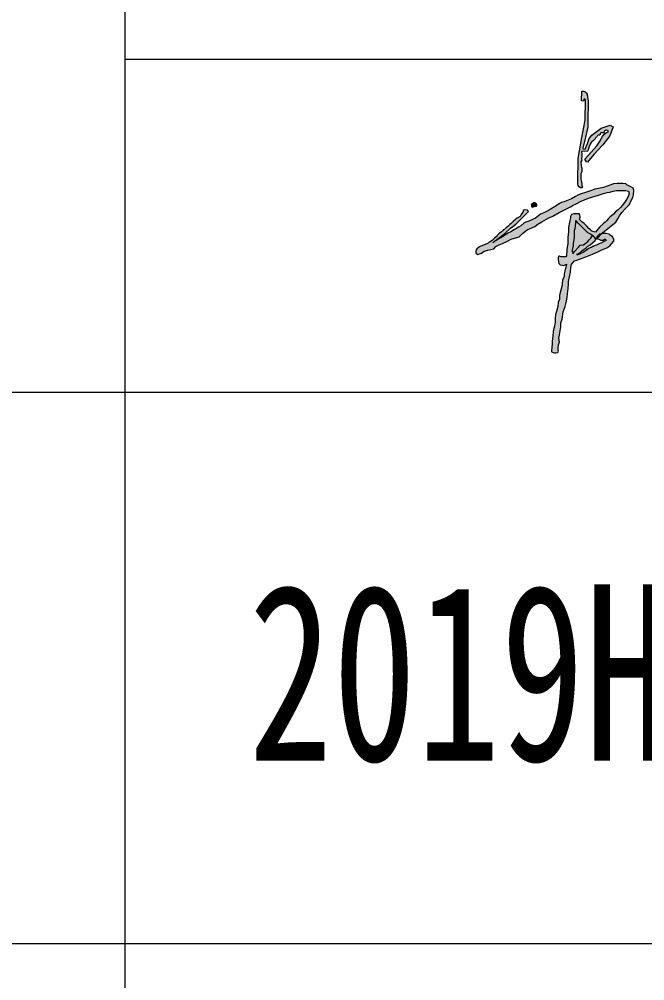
# Model space of a CAD drawing. Header units: inches. Extents: x -3272461 to -2504170, y 403793 to 1071042.
# Drawn here: x -2654939 to -2653236, y 718529 to 721145 of the extents above; entities that cross this region are included whole.
import ezdxf

# ---------------------------------------------------------------- set-up
doc = ezdxf.new("R2010")
doc.units = ezdxf.units.IN
doc.header["$LTSCALE"] = 1000
doc.header["$MEASUREMENT"] = 0
doc.linetypes.add('LENGSHUI', pattern=[22, 20, -1, 0, -1])
for name, color, linetype, lineweight in [('00签名', 7, 'LENGSHUI', 18), ('PUB_TITLE', 153, 'Continuous', 18), ('图签文字', 4, 'Continuous', 18)]:
    doc.layers.add(name, color=color, linetype=linetype, lineweight=lineweight)
doc.styles.add('建筑图签-黑', font='', dxfattribs={"width": 0.7})
doc.styles.get('建筑图签-黑').set_extended_font_data('黑体')

msp = doc.modelspace()

# ---------------------------------------------------------------- hatches: boundary and pattern name
at = {"layer": '00签名', "linetype": 'Continuous'}
h = msp.add_hatch(color=256, dxfattribs=at)
edge = h.paths.add_edge_path(flags=0)
edge.add_arc((-2653405.954648925, 720697.3163403801), 12.60396578792568, 162.8312041837503, 244.1005538307918, ccw=False)
edge.add_line((-2653417.996972768, 720701.036876639), (-2653417.996972768, 720726.4921574832))
edge.add_line((-2653417.996972768, 720726.4921574832), (-2653417.603291277, 720743.3314596198))
edge.add_line((-2653417.603291277, 720743.3314596198), (-2653417.603291277, 720766.0463125773))
edge.add_line((-2653417.603291277, 720766.0463125773), (-2653407.808401503, 720823.6136561108))
edge.add_line((-2653407.808401503, 720823.6136561108), (-2653398.609927399, 720870.1081207574))
edge.add_line((-2653398.609927399, 720870.1081207574), (-2653397.718839952, 720925.4714953054))
edge.add_line((-2653397.718839952, 720925.4714953054), (-2653400.880078748, 720928.631095452))
edge.add_line((-2653400.880078748, 720928.631095452), (-2653403.251597184, 720922.3129150432))
edge.add_line((-2653403.251597184, 720922.3129150432), (-2653408.781997044, 720923.1023051378))
edge.add_line((-2653408.781997044, 720923.1023051378), (-2653407.992276689, 720949.1664566367))
edge.add_arc((-2653404.626489337, 720937.974333647), 11.6872640732557, 4.534228500307108, 106.73751599455571, ccw=False)
edge.add_line((-2653392.975803076, 720938.8982661025), (-2653390.606642012, 720923.8927151167))
edge.add_line((-2653390.606642012, 720923.8927151167), (-2653391.396362367, 720863.8674515204))
edge.add_line((-2653391.396362367, 720863.8674515204), (-2653391.396362367, 720851.2300708189))
edge.add_line((-2653391.396362367, 720851.2300708189), (-2653397.718839952, 720824.3775491097))
edge.add_line((-2653397.718839952, 720824.3775491097), (-2653404.831037894, 720794.3644073696))
edge.add_line((-2653404.831037894, 720794.3644073696), (-2653404.977195095, 720792.4755824914))
edge.add_line((-2653404.977195095, 720792.4755824914), (-2653398.249249147, 720791.9075071912))
edge.add_line((-2653398.249249147, 720791.9075071912), (-2653392.379387406, 720806.9946488847))
edge.add_line((-2653392.379387406, 720806.9946488847), (-2653387.292173896, 720820.4469167774))
edge.add_line((-2653387.292173896, 720820.4469167774), (-2653379.927736914, 720829.7431580087))
edge.add_line((-2653379.927736914, 720829.7431580087), (-2653355.121088276, 720848.3356404717))
edge.add_line((-2653355.121088276, 720848.3356404717), (-2653330.703406378, 720856.8577898655))
edge.add_line((-2653330.703406378, 720856.8577898655), (-2653322.174426546, 720852.5967151688))
edge.add_line((-2653322.174426546, 720852.5967151688), (-2653331.090015748, 720828.1939544503))
edge.add_line((-2653331.090015748, 720828.1939544503), (-2653350.469988992, 720803.0160820119))
edge.add_line((-2653350.469988992, 720803.0160820119), (-2653375.276637631, 720776.6765618755))
edge.add_line((-2653375.276637631, 720776.6765618755), (-2653391.943273178, 720756.1473199942))
edge.add_arc((-2653390.247968689, 720764.3319956979), 8.358407365453164, 172.3577245240149, 258.297720225347, ccw=False)
edge.add_line((-2653398.532134052, 720765.4435612267), (-2653366.361048431, 720800.305230756))
edge.add_line((-2653366.361048431, 720800.305230756), (-2653359.385578191, 720811.5382314061))
edge.add_line((-2653359.385578191, 720811.5382314061), (-2653354.734478908, 720819.6728249404))
edge.add_line((-2653354.734478908, 720819.6728249404), (-2653351.63217447, 720826.257195032))
edge.add_line((-2653351.63217447, 720826.257195032), (-2653346.594465818, 720832.4550291479))
edge.add_line((-2653346.594465818, 720832.4550291479), (-2653340.392214314, 720837.102639822))
edge.add_line((-2653340.392214314, 720837.102639822), (-2653335.243709076, 720839.1199700634))
edge.add_line((-2653335.243709076, 720839.1199700634), (-2653335.882557482, 720840.83847434))
edge.add_line((-2653335.882557482, 720840.83847434), (-2653337.212116527, 720842.1684028713))
edge.add_line((-2653337.212116527, 720842.1684028713), (-2653339.873591991, 720842.9282163347))
edge.add_line((-2653339.873591991, 720842.9282163347), (-2653342.726014767, 720842.547799661))
edge.add_line((-2653342.726014767, 720842.547799661), (-2653346.14656472, 720840.458057666))
edge.add_line((-2653346.14656472, 720840.458057666), (-2653346.907996585, 720838.3683156713))
edge.add_line((-2653346.907996585, 720838.3683156713), (-2653348.808040187, 720835.8991768865))
edge.add_line((-2653348.808040187, 720835.8991768865), (-2653351.660462958, 720835.7094784917))
edge.add_line((-2653351.660462958, 720835.7094784917), (-2653356.221982023, 720835.7094784917))
edge.add_line((-2653356.221982023, 720835.7094784917), (-2653357.55154107, 720835.1393634237))
edge.add_line((-2653357.55154107, 720835.1393634237), (-2653357.55154107, 720833.2393198234))
edge.add_line((-2653357.55154107, 720833.2393198234), (-2653357.362951133, 720831.5299945024))
edge.add_line((-2653357.362951133, 720831.5299945024), (-2653358.312972935, 720829.819649297))
edge.add_line((-2653358.312972935, 720829.819649297), (-2653360.783501088, 720829.819649297))
edge.add_line((-2653360.783501088, 720829.819649297), (-2653363.065439307, 720830.0103675758))
edge.add_line((-2653363.065439307, 720830.0103675758), (-2653364.776892971, 720828.4907406492))
edge.add_line((-2653364.776892971, 720828.4907406492), (-2653366.867883882, 720825.0710701228))
edge.add_line((-2653366.867883882, 720825.0710701228), (-2653367.817905682, 720824.311256659))
edge.add_line((-2653367.817905682, 720824.311256659), (-2653369.338412037, 720822.9813281281))
edge.add_line((-2653369.338412037, 720822.9813281281), (-2653371.238455638, 720819.9420742744))
edge.add_line((-2653371.238455638, 720819.9420742744), (-2653373.329446547, 720818.2317290695))
edge.add_line((-2653373.329446547, 720818.2317290695), (-2653375.231847521, 720816.1419870749))
edge.add_line((-2653375.231847521, 720816.1419870749), (-2653376.752353877, 720814.4326617534))
edge.add_line((-2653376.752353877, 720814.4326617534), (-2653380.552441077, 720811.5831062954))
edge.add_line((-2653380.552441077, 720811.5831062954), (-2653382.075304806, 720809.6830626947))
edge.add_line((-2653382.075304806, 720809.6830626947), (-2653384.54583296, 720805.1241819162))
edge.add_line((-2653384.54583296, 720805.1241819162), (-2653385.49585476, 720803.6045549896))
edge.add_line((-2653385.49585476, 720803.6045549896), (-2653387.777792979, 720798.854955931))
edge.add_line((-2653387.777792979, 720798.854955931), (-2653389.486889269, 720793.1558450151))
edge.add_line((-2653389.486889269, 720793.1558450151), (-2653390.439268444, 720790.3062895571))
edge.add_line((-2653390.439268444, 720790.3062895571), (-2653390.818805689, 720787.2670357043))
edge.add_line((-2653390.818805689, 720787.2670357043), (-2653391.57788018, 720785.9371071726))
edge.add_line((-2653391.57788018, 720785.9371071726), (-2653408.117217519, 720785.5577103824))
edge.add_line((-2653408.117217519, 720785.5577103824), (-2653407.157766225, 720778.1768110094))
edge.add_line((-2653407.157766225, 720778.1768110094), (-2653407.69524754, 720771.989175732))
edge.add_line((-2653407.69524754, 720771.989175732), (-2653408.235086231, 720764.9937924508))
edge.add_line((-2653408.235086231, 720764.9937924508), (-2653407.963988199, 720761.2273614181))
edge.add_line((-2653407.963988199, 720761.2273614181), (-2653409.849887553, 720757.19168105))
edge.add_line((-2653409.849887553, 720757.19168105), (-2653410.656109529, 720754.5012274713))
edge.add_line((-2653410.656109529, 720754.5012274713), (-2653409.310048864, 720749.1203203143))
edge.add_line((-2653409.310048864, 720749.1203203143), (-2653409.041308206, 720745.8923879506))
edge.add_line((-2653409.041308206, 720745.8923879506), (-2653408.50382689, 720742.6634357029))
edge.add_line((-2653408.50382689, 720742.6634357029), (-2653407.963988199, 720739.9729821242))
edge.add_line((-2653407.963988199, 720739.9729821242), (-2653407.157766225, 720735.1305736366))
edge.add_line((-2653407.157766225, 720735.1305736366), (-2653407.963988199, 720730.557414483))
edge.add_line((-2653407.963988199, 720730.557414483), (-2653408.772567548, 720727.8669609043))
edge.add_line((-2653408.772567548, 720727.8669609043), (-2653410.656109529, 720724.3687593217))
edge.add_line((-2653410.656109529, 720724.3687593217), (-2653410.656109529, 720719.7956001682))
edge.add_line((-2653410.656109529, 720719.7956001682), (-2653410.656109529, 720715.7599198006))
edge.add_line((-2653410.656109529, 720715.7599198006), (-2653409.849887553, 720710.917511313))
edge.add_line((-2653409.849887553, 720710.917511313), (-2653409.310048864, 720704.9981054862))
edge.add_line((-2653409.310048864, 720704.9981054862), (-2653407.69524754, 720699.0797195442))
edge.add_line((-2653407.69524754, 720699.0797195442), (-2653407.426506883, 720693.1603137178))
edge.add_line((-2653407.426506883, 720693.1603137178), (-2653406.080446219, 720688.3179052302))
edge.add_line((-2653406.080446219, 720688.3179052302), (-2653407.69524754, 720686.1659503204))
edge.add_line((-2653407.69524754, 720686.1659503204), (-2653411.459974127, 720685.9782916938))
for points in [[(-2653552.904783115, 720622.1937362512), (-2653555.302232671, 720625.1911748669), (-2653563.100426504, 720626.3895383829), (-2653566.697779521, 720625.1911748669), (-2653567.897682989, 720620.3956810359), (-2653572.697296846, 720613.8031518727), (-2653575.695876818, 720608.4079663416), (-2653583.491713278, 720603.6134923946), (-2653588.288969762, 720600.0173819631), (-2653594.88726013, 720594.6232163159), (-2653599.684516612, 720589.2280307852), (-2653603.284227006, 720586.2316120535), (-2653609.281386955, 720581.4371381064), (-2653613.479870395, 720577.8400077915), (-2653621.876837271, 720570.6477869281), (-2653619.703338264, 720573.2087152589), (-2653625.764147317, 720566.4785017774), (-2653632.499165388, 720561.7666384212), (-2653637.888122793, 720557.0547750655), (-2653640.582601497, 720553.0160350462), (-2653645.297349885, 720549.6504183633), (-2653650.686307291, 720543.5933282177), (-2653654.052637639, 720540.9008348717), (-2653659.441595046, 720537.5352181892), (-2653666.176613117, 720533.4964781699), (-2653677.626379574, 720529.4577381506), (-2653684.361397646, 720526.7652448046), (-2653688.404294387, 720524.0727514576), (-2653693.119042775, 720520.0350313222), (-2653695.139312459, 720517.3425379756), (-2653696.485373124, 720513.3037979573), (-2653696.485373124, 720508.5919346011), (-2653690.424564071, 720505.2263179177), (-2653680.320858279, 720508.5919346011), (-2653673.585840207, 720513.9769212932), (-2653663.482134415, 720516.6694146397), (-2653646.64341055, 720520.708154659), (-2653641.256810516, 720526.7652448046), (-2653632.499165388, 720531.4771081598), (-2653623.069668613, 720534.8427248427), (-2653610.273841491, 720540.9008348717), (-2653599.495926677, 720546.9579250172), (-2653577.944811801, 720553.0160350462), (-2653569.187166671, 720561.7666384212), (-2653556.391339548, 720571.8624685861), (-2653535.512076315, 720581.2861952975), (-2653527.428640206, 720587.3443053269), (-2653516.653082768, 720594.0745188084), (-2653497.119880199, 720604.8444921935), (-2653486.34432276, 720609.5563555497), (-2653468.831389876, 720618.9790623772), (-2653449.29818731, 720629.0759124255), (-2653438.522629869, 720634.4598792347), (-2653431.11340278, 720639.1717425908), (-2653423.029966668, 720643.2104826102), (-2653407.539660844, 720651.2879626479), (-2653386.660397611, 720659.3644228035), (-2653362.412446657, 720666.0956561684), (-2653351.636889218, 720670.1343961882), (-2653338.83870472, 720673.5000128706), (-2653331.429477629, 720674.8462595444), (-2653321.999980856, 720677.5387528909), (-2653313.244693102, 720678.8849995637), (-2653302.469135663, 720678.8849995637), (-2653287.650681481, 720678.8849995637), (-2653280.241454392, 720677.5387528909), (-2653278.895393726, 720670.8075195246), (-2653281.589872431, 720662.7300394864), (-2653285.630411798, 720654.6535793312), (-2653291.019369205, 720646.5760992926), (-2653297.754387274, 720637.8254959171), (-2653302.469135663, 720632.4415291084), (-2653308.529944714, 720626.3834190795), (-2653315.939171805, 720620.9984323874), (-2653321.32812921, 720614.9403223579), (-2653331.429477629, 720606.1907388668), (-2653334.798165353, 720602.8251221839), (-2653340.18712276, 720596.7670121549), (-2653344.227662127, 720592.7282721356), (-2653349.616619533, 720588.0174286629), (-2653358.371907288, 720580.6130719611), (-2653364.43271634, 720573.8818385957), (-2653370.495882765, 720565.8053784405), (-2653380.587801689, 720568.4060822406), (-2653383.909341926, 720572.0572664), (-2653388.22805145, 720575.7084505584), (-2653393.873962643, 720581.682930113), (-2653401.181822645, 720588.9852984308), (-2653407.49251336, 720593.9643713536), (-2653413.470814316, 720599.9388509074), (-2653412.141255268, 720606.9087370925), (-2653413.470814316, 720615.207531925), (-2653420.778674314, 720615.5389941742), (-2653429.081346226, 720615.5389941742), (-2653435.392036941, 720614.2111054098), (-2653438.381187417, 720608.2366258565), (-2653438.713577179, 720604.9169039468), (-2653440.37316861, 720597.2830733794), (-2653442.035117417, 720587.988871916), (-2653443.029929327, 720583.3422811253), (-2653443.69470885, 720578.0317459537), (-2653443.69470885, 720572.0572664), (-2653443.69470885, 720565.7503047131), (-2653445.024267896, 720559.4433430263), (-2653445.689047418, 720551.4770303264), (-2653445.356657656, 720545.8350329052), (-2653445.356657656, 720539.8605533519), (-2653445.689047418, 720533.8850539138), (-2653447.348638851, 720525.255816716), (-2653448.345808133, 720518.2849106474), (-2653449.060092514, 720501.2334726721), (-2653450.851696901, 720498.2533720813), (-2653455.026606599, 720498.2533720813), (-2653463.376425994, 720498.2533720813), (-2653468.147751361, 720500.041228459), (-2653470.535771417, 720500.041228459), (-2653472.32501843, 720495.8688836561), (-2653472.32501843, 720491.0999068047), (-2653471.13218709, 720485.7353177893), (-2653470.535771417, 720480.3707287738), (-2653466.358504348, 720476.7939961355), (-2653460.394347636, 720475.6017519229), (-2653456.815853613, 720475.0051198739), (-2653449.658865561, 720478.5818525122), (-2653453.666401689, 720459.5569392999), (-2653456.01670376, 720452.0363158395), (-2653456.01670376, 720444.5146724957), (-2653459.781430345, 720435.5825297965), (-2653460.722022651, 720424.3005747225), (-2653461.662614955, 720417.7192642817), (-2653464.955866701, 720407.8478085625), (-2653466.837051309, 720401.7366645734), (-2653468.249118451, 720393.2757082095), (-2653468.539075476, 720383.7836492804), (-2653471.504652212, 720374.2987295378), (-2653473.284469728, 720363.6276848859), (-2653476.250046462, 720349.3992853884), (-2653479.215623198, 720341.6930430687), (-2653479.809681495, 720331.0219984164), (-2653479.809681495, 720320.9435062769), (-2653481.589499012, 720310.2724616246), (-2653483.963374825, 720303.1587718183), (-2653485.149134044, 720295.4515096142), (-2653486.334893264, 720283.0017875398), (-2653488.11471078, 720268.7744079262), (-2653488.708769077, 720261.6596982356), (-2653489.30047, 720252.1747784934), (-2653489.894528296, 720243.282411264), (-2653489.894528296, 720239.7250564185), (-2653485.740834968, 720238.5399513927), (-2653481.589499012, 720237.353826483), (-2653478.623922276, 720237.353826483), (-2653473.284469728, 720237.9463789954), (-2653470.910593916, 720242.0962863539), (-2653472.09871051, 720245.0610886866), (-2653472.09871051, 720250.9886535832), (-2653470.910593916, 720259.2884683001), (-2653468.539075476, 720267.5882830161), (-2653470.318892992, 720277.0742226432), (-2653467.945017179, 720286.5591423854), (-2653464.979440444, 720308.4937842025), (-2653464.979440444, 720319.1648288544), (-2653461.419805412, 720329.2433209938), (-2653458.454228677, 720348.8067328751), (-2653452.520717831, 720363.0341124891), (-2653451.334958611, 720370.7413746926), (-2653448.9610828, 720379.0411894096), (-2653447.775323579, 720389.1196815481), (-2653446.589564359, 720398.0120487784), (-2653444.809746845, 720412.8330007887), (-2653443.623987626, 720424.0965979535), (-2653443.623987626, 720431.8028402727), (-2653438.284535076, 720456.7022844229), (-2653437.690476781, 720469.1520064978), (-2653435.318958339, 720478.0443737267), (-2653432.945082529, 720481.6007086884), (-2653427.605629979, 720487.5292934699), (-2653421.080418212, 720489.9005234053), (-2653406.844235456, 720494.6440031605), (-2653396.759388655, 720498.7928906351), (-2653378.961213495, 720505.9076003253), (-2653364.130972443, 720511.8351652224), (-2653352.860366425, 720517.7637500034), (-2653339.80994289, 720523.099782272), (-2653330.910855307, 720528.4347946558), (-2653326.759519352, 720533.7708269234), (-2653320.234307586, 720541.4770692436), (-2653320.234307586, 720546.2195291144), (-2653324.38564354, 720552.7406664079), (-2653330.316797011, 720557.4841461636), (-2653333.284731122, 720559.855376099), (-2653341.589760403, 720562.2266060344), (-2653346.335154654, 720562.2266060344), (-2653351.080548907, 720562.2266060344), (-2653359.385578191, 720559.855376099), (-2653364.725030741, 720554.5193438309), (-2653366.504848257, 720552.1481138954), (-2653367.690607475, 720550.3694364724), (-2653363.539271521, 720547.4056540241), (-2653359.385578191, 720545.6269766015), (-2653355.825943159, 720543.848299179), (-2653349.300731393, 720543.848299179), (-2653345.741096359, 720546.2195291144), (-2653343.961278843, 720546.2195291144), (-2653342.181461327, 720545.0344240887), (-2653341.589760403, 720543.2557466661), (-2653347.520913875, 720540.2919642178), (-2653350.486490611, 720538.5132867948), (-2653354.046125643, 720536.7346093722), (-2653360.571337412, 720533.7708269234), (-2653367.690607475, 720530.2134720783), (-2653371.250242507, 720529.0273471682), (-2653377.18139598, 720526.6561172327), (-2653382.520848528, 720524.2848872968), (-2653387.266242778, 720522.5062098743), (-2653394.979571139, 720516.5786449776), (-2653400.31902369, 720513.0212901321), (-2653403.876301346, 720510.6500601966), (-2653408.624052973, 720508.2788302607), (-2653413.369447224, 720505.9076003253), (-2653416.929082258, 720504.7214754156), (-2653421.080418212, 720502.9427979931), (-2653419.229879471, 720505.5302433034), (-2653414.915884696, 720508.6102925099), (-2653410.601889922, 720512.3053316742), (-2653408.136076514, 720514.1523413144), (-2653396.01917316, 720522.6918287345), (-2653390.764586082, 720527.4169505804), (-2653384.460967488, 720531.6168322463), (-2653378.68304334, 720536.3419540923), (-2653371.325678483, 720542.6417765922), (-2653369.225258076, 720547.3668984382), (-2653375.52887667, 720554.7172012965), (-2653380.257769303, 720557.8676224889), (-2653386.038050825, 720561.5422639761), (-2653392.341669416, 720565.2179253467), (-2653398.119593565, 720570.992507667), (-2653402.848486199, 720575.7176295135), (-2653408.103073276, 720580.9679915386), (-2653413.880997424, 720586.2183535637), (-2653417.558501167, 720589.8929950509), (-2653422.813088243, 720596.1938374348), (-2653424.91350865, 720596.1938374348), (-2653424.91350865, 720589.8929950509), (-2653425.964897541, 720583.0679323717), (-2653427.013929056, 720575.1934092182), (-2653428.065317948, 720569.9430471926), (-2653428.591012394, 720561.0180436808), (-2653428.591012394, 720552.0920202842), (-2653429.116706839, 720544.7417174259), (-2653430.691432799, 720535.8167139126), (-2653431.217127244, 720528.9916512335), (-2653432.794210578, 720521.6413483757), (-2653433.845599471, 720517.4414667089), (-2653434.36893654, 720515.3415258757), (-2653431.742821689, 720511.1416442094), (-2653431.217127244, 720508.5164631966), (-2653431.742821689, 720506.416522363), (-2653427.013929056, 720513.7658053378), (-2653417.032806721, 720525.3170097468), (-2653411.780577017, 720530.5663518875), (-2653402.848486199, 720531.6168322463), (-2653391.290280527, 720540.5418357595), (-2653387.612776786, 720545.266957605), (-2653383.409578598, 720549.4668392714), (-2653380.257769303, 720554.1919611178), (-2653378.68304334, 720556.2929218349), (-2653367.64817474, 720546.842678143), (-2653350.31204492, 720564.6926851675), (-2653314.696835605, 720592.6640194531), (-2653309.487038637, 720602.3294586365), (-2653305.024529289, 720609.7654317373), (-2653298.327229206, 720619.4308709202), (-2653288.654922888, 720629.8408253083), (-2653278.237686326, 720640.9942750183), (-2653273.030246734, 720651.404229407), (-2653268.565380009, 720660.3261732676), (-2653267.077876894, 720667.0186510466), (-2653265.590373778, 720679.6580715168), (-2653267.82280714, 720685.6070539744), (-2653274.51774985, 720689.3245305836), (-2653284.934986411, 720694.5289978355), (-2653287.909992644, 720696.7605036844), (-2653295.352222972, 720698.2474943276), (-2653310.976899127, 720698.2474943276), (-2653321.391778314, 720696.7605036844), (-2653328.834008643, 720694.5289978355), (-2653348.921194146, 720687.0940446181), (-2653357.850927592, 720685.6070539744), (-2653371.985743257, 720682.6330726871), (-2653380.915476702, 720678.914576195), (-2653395.05264974, 720674.4536042649), (-2653412.164829011, 720669.2491370125), (-2653418.859771721, 720666.2751557252), (-2653424.812141559, 720662.5566592326), (-2653435.229378121, 720656.6086966589), (-2653449.366551161, 720650.6607340847), (-2653455.318920998, 720648.4292282357), (-2653462.758793955, 720646.1987422702), (-2653468.711163792, 720643.9682563057), (-2653477.638539863, 720637.2767984096), (-2653486.56827331, 720632.0713112729), (-2653494.008146263, 720627.6103393428), (-2653502.192949463, 720623.1493674128), (-2653511.120325536, 720617.9438802765), (-2653520.05005898, 720614.2264036678), (-2653533.442301775, 720603.8164492797), (-2653540.137244483, 720600.8424679923), (-2653547.579474811, 720597.8684867055), (-2653564.691654082, 720591.1770288099), (-2653573.619030154, 720582.9975603863), (-2653580.316330239, 720579.2800837781), (-2653587.01127295, 720574.8180919637), (-2653590.7335668, 720572.5876059986), (-2653601.148445986, 720566.639643424), (-2653609.333249188, 720562.9221668157), (-2653618.260625257, 720556.9731843581), (-2653626.445428457, 720551.0252217834), (-2653632.397798297, 720548.051240497), (-2653642.070104614, 720542.1022580394), (-2653649.509977568, 720537.6412861089), (-2653617.518052387, 720562.1786714939), (-2653601.893376233, 720576.3061024912), (-2653595.196076149, 720581.5105697426), (-2653587.01127295, 720587.4585323173)], [(-2653543.939689059, 720636.1957215357), (-2653543.939689059, 720639.2594526007), (-2653544.175426478, 720642.3231836662), (-2653541.34422007, 720644.443522176), (-2653537.808158781, 720646.093694235), (-2653535.215047167, 720646.093694235), (-2653532.148103341, 720643.2655563371), (-2653531.205153664, 720641.1441979434), (-2653531.205153664, 720638.316060046), (-2653532.619578182, 720635.2533488648), (-2653536.393734263, 720634.3099563092), (-2653538.986845879, 720634.3099563092), (-2653542.289527122, 720632.660804135)]]:
    msp.add_hatch(color=256, dxfattribs=at).paths.add_polyline_path(points, flags=0)

# ---------------------------------------------------------------- linework, layer by layer
msp.add_lwpolyline([(-2653411.459974127, 720685.9782916938, -0.3702552711051125), (-2653417.996972768, 720701.0368766391), (-2653417.996972768, 720726.4921574832), (-2653417.603291277, 720743.3314596198), (-2653417.603291277, 720766.0463125773), (-2653407.808401503, 720823.6136561108), (-2653398.609927399, 720870.1081207574), (-2653397.718839952, 720925.4714953054), (-2653400.880078748, 720928.631095452), (-2653403.251597184, 720922.3129150432), (-2653408.781997044, 720923.1023051378), (-2653407.992276689, 720949.1664566367, -0.4780648024149287), (-2653392.975803076, 720938.8982661024), (-2653390.606642012, 720923.8927151167), (-2653391.396362367, 720863.8674515204), (-2653391.396362367, 720851.2300708189), (-2653397.718839952, 720824.3775491097), (-2653404.831037894, 720794.3644073696), (-2653404.977195095, 720792.4755824914), (-2653398.249249147, 720791.9075071912), (-2653392.379387406, 720806.9946488847), (-2653387.292173896, 720820.4469167774), (-2653379.927736914, 720829.7431580087), (-2653355.121088276, 720848.3356404717), (-2653330.703406378, 720856.8577898655), (-2653322.174426546, 720852.5967151688), (-2653331.090015748, 720828.1939544503), (-2653350.469988992, 720803.0160820119), (-2653375.276637631, 720776.6765618755), (-2653391.943273178, 720756.1473199942, -0.3936080634798721), (-2653398.53213405, 720765.4435612254), (-2653366.361048431, 720800.305230756), (-2653359.385578191, 720811.5382314061), (-2653354.734478908, 720819.6728249404), (-2653351.63217447, 720826.257195032), (-2653346.594465818, 720832.4550291479), (-2653340.392214314, 720837.102639822), (-2653335.243709076, 720839.1199700634), (-2653335.882557482, 720840.83847434), (-2653337.212116527, 720842.1684028713), (-2653339.873591991, 720842.9282163347), (-2653342.726014767, 720842.547799661), (-2653346.14656472, 720840.458057666), (-2653346.907996585, 720838.3683156713), (-2653348.808040187, 720835.8991768865), (-2653351.660462958, 720835.7094784917), (-2653356.221982023, 720835.7094784917), (-2653357.55154107, 720835.1393634237), (-2653357.55154107, 720833.2393198234), (-2653357.362951133, 720831.5299945024), (-2653358.312972935, 720829.819649297), (-2653360.783501088, 720829.819649297), (-2653363.065439307, 720830.0103675758), (-2653364.776892971, 720828.4907406492), (-2653366.867883882, 720825.0710701228), (-2653367.817905682, 720824.311256659), (-2653369.338412037, 720822.9813281281), (-2653371.238455638, 720819.9420742744), (-2653373.329446547, 720818.2317290695), (-2653375.231847521, 720816.1419870749), (-2653376.752353877, 720814.4326617534), (-2653380.552441077, 720811.5831062954), (-2653382.075304806, 720809.6830626947), (-2653384.54583296, 720805.1241819162), (-2653385.49585476, 720803.6045549896), (-2653387.777792979, 720798.854955931), (-2653389.486889269, 720793.1558450151), (-2653390.439268444, 720790.3062895571), (-2653390.818805689, 720787.2670357043), (-2653391.57788018, 720785.9371071726), (-2653408.117217519, 720785.5577103824), (-2653407.157766225, 720778.1768110094), (-2653407.69524754, 720771.989175732), (-2653408.235086231, 720764.9937924508), (-2653407.963988199, 720761.2273614181), (-2653409.849887553, 720757.19168105), (-2653410.656109529, 720754.5012274713), (-2653409.310048864, 720749.1203203143), (-2653409.041308206, 720745.8923879506), (-2653408.50382689, 720742.6634357029), (-2653407.963988199, 720739.9729821242), (-2653407.157766225, 720735.1305736366), (-2653407.963988199, 720730.557414483), (-2653408.772567548, 720727.8669609043), (-2653410.656109529, 720724.3687593217), (-2653410.656109529, 720719.7956001682), (-2653410.656109529, 720715.7599198006), (-2653409.849887553, 720710.917511313), (-2653409.310048864, 720704.9981054862), (-2653407.69524754, 720699.0797195442), (-2653407.426506883, 720693.1603137178), (-2653406.080446219, 720688.3179052302), (-2653407.69524754, 720686.1659503204)], format="xyb", close=True, dxfattribs=at)
for points in [[(-2653552.904783115, 720622.1937362512), (-2653555.302232671, 720625.1911748669), (-2653563.100426504, 720626.3895383829), (-2653566.697779521, 720625.1911748669), (-2653567.897682989, 720620.3956810359), (-2653572.697296846, 720613.8031518727), (-2653575.695876818, 720608.4079663416), (-2653583.491713278, 720603.6134923946), (-2653588.288969762, 720600.0173819631), (-2653594.88726013, 720594.6232163159), (-2653599.684516612, 720589.2280307852), (-2653603.284227006, 720586.2316120535), (-2653609.281386955, 720581.4371381064), (-2653613.479870395, 720577.8400077915), (-2653621.876837271, 720570.6477869281), (-2653619.703338264, 720573.2087152589), (-2653625.764147317, 720566.4785017774), (-2653632.499165388, 720561.7666384212), (-2653637.888122793, 720557.0547750655), (-2653640.582601497, 720553.0160350462), (-2653645.297349885, 720549.6504183633), (-2653650.686307291, 720543.5933282177), (-2653654.052637639, 720540.9008348717), (-2653659.441595046, 720537.5352181892), (-2653666.176613117, 720533.4964781699), (-2653677.626379574, 720529.4577381506), (-2653684.361397646, 720526.7652448046), (-2653688.404294387, 720524.0727514576), (-2653693.119042775, 720520.0350313222), (-2653695.139312459, 720517.3425379756), (-2653696.485373124, 720513.3037979573), (-2653696.485373124, 720508.5919346011), (-2653690.424564071, 720505.2263179177), (-2653680.320858279, 720508.5919346011), (-2653673.585840207, 720513.9769212932), (-2653663.482134415, 720516.6694146397), (-2653646.64341055, 720520.708154659), (-2653641.256810516, 720526.7652448046), (-2653632.499165388, 720531.4771081598), (-2653623.069668613, 720534.8427248427), (-2653610.273841491, 720540.9008348717), (-2653599.495926677, 720546.9579250172), (-2653577.944811801, 720553.0160350462), (-2653569.187166671, 720561.7666384212), (-2653556.391339548, 720571.8624685861), (-2653535.512076315, 720581.2861952975), (-2653527.428640206, 720587.3443053269), (-2653516.653082768, 720594.0745188084), (-2653497.119880199, 720604.8444921935), (-2653486.34432276, 720609.5563555497), (-2653468.831389876, 720618.9790623772), (-2653449.29818731, 720629.0759124255), (-2653438.522629869, 720634.4598792347), (-2653431.11340278, 720639.1717425908), (-2653423.029966668, 720643.2104826102), (-2653407.539660844, 720651.2879626479), (-2653386.660397611, 720659.3644228035), (-2653362.412446657, 720666.0956561684), (-2653351.636889218, 720670.1343961882), (-2653338.83870472, 720673.5000128706), (-2653331.429477629, 720674.8462595444), (-2653321.999980856, 720677.5387528909), (-2653313.244693102, 720678.8849995637), (-2653302.469135663, 720678.8849995637), (-2653287.650681481, 720678.8849995637), (-2653280.241454392, 720677.5387528909), (-2653278.895393726, 720670.8075195246), (-2653281.589872431, 720662.7300394864), (-2653285.630411798, 720654.6535793312), (-2653291.019369205, 720646.5760992926), (-2653297.754387274, 720637.8254959171), (-2653302.469135663, 720632.4415291084), (-2653308.529944714, 720626.3834190795), (-2653315.939171805, 720620.9984323874), (-2653321.32812921, 720614.9403223579), (-2653331.429477629, 720606.1907388668), (-2653334.798165353, 720602.8251221839), (-2653340.18712276, 720596.7670121549), (-2653344.227662127, 720592.7282721356), (-2653349.616619533, 720588.0174286629), (-2653358.371907288, 720580.6130719611), (-2653364.43271634, 720573.8818385957), (-2653370.495882765, 720565.8053784405), (-2653380.587801689, 720568.4060822406), (-2653383.909341926, 720572.0572664), (-2653388.22805145, 720575.7084505584), (-2653393.873962643, 720581.682930113), (-2653401.181822645, 720588.9852984308), (-2653407.49251336, 720593.9643713536), (-2653413.470814316, 720599.9388509074), (-2653412.141255268, 720606.9087370925), (-2653413.470814316, 720615.207531925), (-2653420.778674314, 720615.5389941742), (-2653429.081346226, 720615.5389941742), (-2653435.392036941, 720614.2111054098), (-2653438.381187417, 720608.2366258565), (-2653438.713577179, 720604.9169039468), (-2653440.37316861, 720597.2830733794), (-2653442.035117417, 720587.988871916), (-2653443.029929327, 720583.3422811253), (-2653443.69470885, 720578.0317459537), (-2653443.69470885, 720572.0572664), (-2653443.69470885, 720565.7503047131), (-2653445.024267896, 720559.4433430263), (-2653445.689047418, 720551.4770303264), (-2653445.356657656, 720545.8350329052), (-2653445.356657656, 720539.8605533519), (-2653445.689047418, 720533.8850539138), (-2653447.348638851, 720525.255816716), (-2653448.345808133, 720518.2849106474), (-2653449.060092514, 720501.2334726721), (-2653450.851696901, 720498.2533720813), (-2653455.026606599, 720498.2533720813), (-2653463.376425994, 720498.2533720813), (-2653468.147751361, 720500.041228459), (-2653470.535771417, 720500.041228459), (-2653472.32501843, 720495.8688836561), (-2653472.32501843, 720491.0999068047), (-2653471.13218709, 720485.7353177893), (-2653470.535771417, 720480.3707287738), (-2653466.358504348, 720476.7939961355), (-2653460.394347636, 720475.6017519229), (-2653456.815853613, 720475.0051198739), (-2653449.658865561, 720478.5818525122), (-2653453.666401689, 720459.5569392999), (-2653456.01670376, 720452.0363158395), (-2653456.01670376, 720444.5146724957), (-2653459.781430345, 720435.5825297965), (-2653460.722022651, 720424.3005747225), (-2653461.662614955, 720417.7192642817), (-2653464.955866701, 720407.8478085625), (-2653466.837051309, 720401.7366645734), (-2653468.249118451, 720393.2757082095), (-2653468.539075476, 720383.7836492804), (-2653471.504652212, 720374.2987295378), (-2653473.284469728, 720363.6276848859), (-2653476.250046462, 720349.3992853884), (-2653479.215623198, 720341.6930430687), (-2653479.809681495, 720331.0219984164), (-2653479.809681495, 720320.9435062769), (-2653481.589499012, 720310.2724616246), (-2653483.963374825, 720303.1587718183), (-2653485.149134044, 720295.4515096142), (-2653486.334893264, 720283.0017875398), (-2653488.11471078, 720268.7744079262), (-2653488.708769077, 720261.6596982356), (-2653489.30047, 720252.1747784934), (-2653489.894528296, 720243.282411264), (-2653489.894528296, 720239.7250564185), (-2653485.740834968, 720238.5399513927), (-2653481.589499012, 720237.353826483), (-2653478.623922276, 720237.353826483), (-2653473.284469728, 720237.9463789954), (-2653470.910593916, 720242.0962863539), (-2653472.09871051, 720245.0610886866), (-2653472.09871051, 720250.9886535832), (-2653470.910593916, 720259.2884683001), (-2653468.539075476, 720267.5882830161), (-2653470.318892992, 720277.0742226432), (-2653467.945017179, 720286.5591423854), (-2653464.979440444, 720308.4937842025), (-2653464.979440444, 720319.1648288544), (-2653461.419805412, 720329.2433209938), (-2653458.454228677, 720348.8067328751), (-2653452.520717831, 720363.0341124891), (-2653451.334958611, 720370.7413746926), (-2653448.9610828, 720379.0411894096), (-2653447.775323579, 720389.1196815481), (-2653446.589564359, 720398.0120487784), (-2653444.809746845, 720412.8330007887), (-2653443.623987626, 720424.0965979535), (-2653443.623987626, 720431.8028402727), (-2653438.284535076, 720456.7022844229), (-2653437.690476781, 720469.1520064978), (-2653435.318958339, 720478.0443737267), (-2653432.945082529, 720481.6007086884), (-2653427.605629979, 720487.5292934699), (-2653421.080418212, 720489.9005234053), (-2653406.844235456, 720494.6440031605), (-2653396.759388655, 720498.7928906351), (-2653378.961213495, 720505.9076003253), (-2653364.130972443, 720511.8351652224), (-2653352.860366425, 720517.7637500034), (-2653339.80994289, 720523.099782272), (-2653330.910855307, 720528.4347946558), (-2653326.759519352, 720533.7708269234), (-2653320.234307586, 720541.4770692436), (-2653320.234307586, 720546.2195291144), (-2653324.38564354, 720552.7406664079), (-2653330.316797011, 720557.4841461636), (-2653333.284731122, 720559.855376099), (-2653341.589760403, 720562.2266060344), (-2653346.335154654, 720562.2266060344), (-2653351.080548907, 720562.2266060344), (-2653359.385578191, 720559.855376099), (-2653364.725030741, 720554.5193438309), (-2653366.504848257, 720552.1481138954), (-2653367.690607475, 720550.3694364724), (-2653363.539271521, 720547.4056540241), (-2653359.385578191, 720545.6269766015), (-2653355.825943159, 720543.848299179), (-2653349.300731393, 720543.848299179), (-2653345.741096359, 720546.2195291144), (-2653343.961278843, 720546.2195291144), (-2653342.181461327, 720545.0344240887), (-2653341.589760403, 720543.2557466661), (-2653347.520913875, 720540.2919642178), (-2653350.486490611, 720538.5132867948), (-2653354.046125643, 720536.7346093722), (-2653360.571337412, 720533.7708269234), (-2653367.690607475, 720530.2134720783), (-2653371.250242507, 720529.0273471682), (-2653377.18139598, 720526.6561172327), (-2653382.520848528, 720524.2848872968), (-2653387.266242778, 720522.5062098743), (-2653394.979571139, 720516.5786449776), (-2653400.31902369, 720513.0212901321), (-2653403.876301346, 720510.6500601966), (-2653408.624052973, 720508.2788302607), (-2653413.369447224, 720505.9076003253), (-2653416.929082258, 720504.7214754156), (-2653421.080418212, 720502.9427979931), (-2653419.229879471, 720505.5302433034), (-2653414.915884696, 720508.6102925099), (-2653410.601889922, 720512.3053316742), (-2653408.136076514, 720514.1523413144), (-2653396.01917316, 720522.6918287345), (-2653390.764586082, 720527.4169505804), (-2653384.460967488, 720531.6168322463), (-2653378.68304334, 720536.3419540923), (-2653371.325678483, 720542.6417765922), (-2653369.225258076, 720547.3668984382), (-2653375.52887667, 720554.7172012965), (-2653380.257769303, 720557.8676224889), (-2653386.038050825, 720561.5422639761), (-2653392.341669416, 720565.2179253467), (-2653398.119593565, 720570.992507667), (-2653402.848486199, 720575.7176295135), (-2653408.103073276, 720580.9679915386), (-2653413.880997424, 720586.2183535637), (-2653417.558501167, 720589.8929950509), (-2653422.813088243, 720596.1938374348), (-2653424.91350865, 720596.1938374348), (-2653424.91350865, 720589.8929950509), (-2653425.964897541, 720583.0679323717), (-2653427.013929056, 720575.1934092182), (-2653428.065317948, 720569.9430471926), (-2653428.591012394, 720561.0180436808), (-2653428.591012394, 720552.0920202842), (-2653429.116706839, 720544.7417174259), (-2653430.691432799, 720535.8167139126), (-2653431.217127244, 720528.9916512335), (-2653432.794210578, 720521.6413483757), (-2653433.845599471, 720517.4414667089), (-2653434.36893654, 720515.3415258757), (-2653431.742821689, 720511.1416442094), (-2653431.217127244, 720508.5164631966), (-2653431.742821689, 720506.416522363), (-2653427.013929056, 720513.7658053378), (-2653417.032806721, 720525.3170097468), (-2653411.780577017, 720530.5663518875), (-2653402.848486199, 720531.6168322463), (-2653391.290280527, 720540.5418357595), (-2653387.612776786, 720545.266957605), (-2653383.409578598, 720549.4668392714), (-2653380.257769303, 720554.1919611178), (-2653378.68304334, 720556.2929218349), (-2653367.64817474, 720546.842678143), (-2653350.31204492, 720564.6926851675), (-2653314.696835605, 720592.6640194531), (-2653309.487038637, 720602.3294586365), (-2653305.024529289, 720609.7654317373), (-2653298.327229206, 720619.4308709202), (-2653288.654922888, 720629.8408253083), (-2653278.237686326, 720640.9942750183), (-2653273.030246734, 720651.404229407), (-2653268.565380009, 720660.3261732676), (-2653267.077876894, 720667.0186510466), (-2653265.590373778, 720679.6580715168), (-2653267.82280714, 720685.6070539744), (-2653274.51774985, 720689.3245305836), (-2653284.934986411, 720694.5289978355), (-2653287.909992644, 720696.7605036844), (-2653295.352222972, 720698.2474943276), (-2653310.976899127, 720698.2474943276), (-2653321.391778314, 720696.7605036844), (-2653328.834008643, 720694.5289978355), (-2653348.921194146, 720687.0940446181), (-2653357.850927592, 720685.6070539744), (-2653371.985743257, 720682.6330726871), (-2653380.915476702, 720678.914576195), (-2653395.05264974, 720674.4536042649), (-2653412.164829011, 720669.2491370125), (-2653418.859771721, 720666.2751557252), (-2653424.812141559, 720662.5566592326), (-2653435.229378121, 720656.6086966589), (-2653449.366551161, 720650.6607340847), (-2653455.318920998, 720648.4292282357), (-2653462.758793955, 720646.1987422702), (-2653468.711163792, 720643.9682563057), (-2653477.638539863, 720637.2767984096), (-2653486.56827331, 720632.0713112729), (-2653494.008146263, 720627.6103393428), (-2653502.192949463, 720623.1493674128), (-2653511.120325536, 720617.9438802765), (-2653520.05005898, 720614.2264036678), (-2653533.442301775, 720603.8164492797), (-2653540.137244483, 720600.8424679923), (-2653547.579474811, 720597.8684867055), (-2653564.691654082, 720591.1770288099), (-2653573.619030154, 720582.9975603863), (-2653580.316330239, 720579.2800837781), (-2653587.01127295, 720574.8180919637), (-2653590.7335668, 720572.5876059986), (-2653601.148445986, 720566.639643424), (-2653609.333249188, 720562.9221668157), (-2653618.260625257, 720556.9731843581), (-2653626.445428457, 720551.0252217834), (-2653632.397798297, 720548.051240497), (-2653642.070104614, 720542.1022580394), (-2653649.509977568, 720537.6412861089), (-2653617.518052387, 720562.1786714939), (-2653601.893376233, 720576.3061024912), (-2653595.196076149, 720581.5105697426), (-2653587.01127295, 720587.4585323173)], [(-2653543.939689059, 720636.1957215357), (-2653543.939689059, 720639.2594526007), (-2653544.175426478, 720642.3231836662), (-2653541.34422007, 720644.443522176), (-2653537.808158781, 720646.093694235), (-2653535.215047167, 720646.093694235), (-2653532.148103341, 720643.2655563371), (-2653531.205153664, 720641.1441979434), (-2653531.205153664, 720638.316060046), (-2653532.619578182, 720635.2533488648), (-2653536.393734263, 720634.3099563092), (-2653538.986845879, 720634.3099563092), (-2653542.289527122, 720632.660804135)]]:
    msp.add_lwpolyline(points, close=True, dxfattribs=at)
at = {"layer": 'PUB_TITLE'}
for p, q in [((-2654651.437826762, 731806.7768964192), (-2654651.437826762, 712630.5785424875)), ((-2654651.437826762, 721036.4941501494), (-2651494.346691631, 721036.4941501494)), ((-2657808.528961895, 720130.5785424875), (-2651494.34669163, 720130.5785424875)), ((-2657808.528961895, 718630.5785424875), (-2651494.34669163, 718630.5785424875))]:
    msp.add_line(p, q, dxfattribs=at)

# ---------------------------------------------------------------- texts
at = {"layer": '图签文字', "color": 1, "style": '建筑图签-黑', "width": 0.7}
msp.add_text('2019HF-188', height=480, dxfattribs=at).set_placement((-2654314.614357611, 719127.7054952488))

doc.saveas('drawing.dxf')
